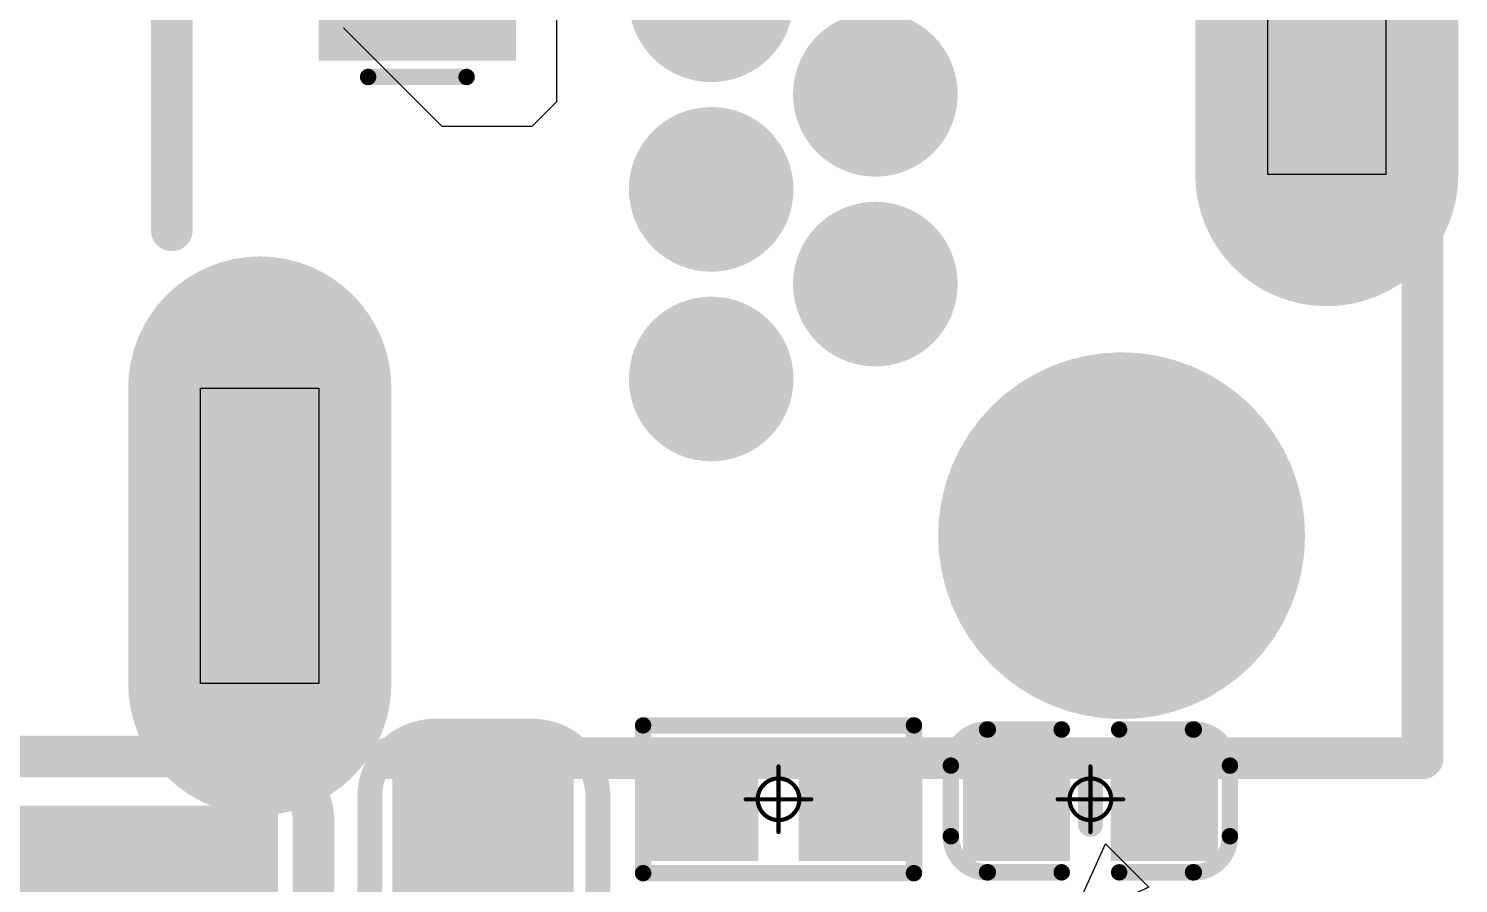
# Model space of a CAD drawing. Header units: millimetres. Extents: x 19.13 to 23.12, y 5.07 to 8.34.
# Drawn here: x 19.4945 to 19.8374, y 5.351 to 5.556 of the extents above; entities that cross this region are included whole.
import ezdxf

# ---------------------------------------------------------------- set-up
doc = ezdxf.new("R2010")
doc.units = ezdxf.units.MM
doc.header["$MEASUREMENT"] = 0
for name, color, linetype in [('BottomLayer', 5, 'Continuous'), ('BottomOverlay', 54, 'Continuous'), ('BottomPaste', 16, 'Continuous'), ('BottomSolder', 6, 'Continuous'), ('Mechanical13', 56, 'Continuous'), ('Mechanical15', 56, 'Continuous'), ('Mechanical16', 56, 'Continuous'), ('Mechanical20', 56, 'Continuous'), ('Mechanical5', 56, 'Continuous'), ('MidLayer1', 16, 'Continuous'), ('MidLayer2', 76, 'Continuous'), ('MidLayer3', 90, 'Continuous'), ('MidLayer4', 156, 'Continuous'), ('MultiLayer', 9, 'Continuous'), ('TopLayer', 1, 'Continuous'), ('TopOverlay', 2, 'Continuous'), ('TopSolder', 216, 'Continuous')]:
    doc.layers.add(name, color=color, linetype=linetype)

# ---------------------------------------------------------------- blocks, each defined once
blk = doc.blocks.new('CSP6L_1R25_0R77_0R63_B_77')
at = {"layer": 'BottomLayer', "const_width": 0.00433}
for points in [[(-0.01791, 0.00787, 1), (-0.01358, 0.00787, 1)], [(-0.00217, 0.00787, 1), (0.00217, 0.00787, 1)], [(0.01358, 0.00787, 1), (0.01791, 0.00787, 1)], [(-0.01791, -0.00787, 1), (-0.01358, -0.00787, 1)], [(-0.00217, -0.00787, 1), (0.00217, -0.00787, 1)], [(0.01358, -0.00787, 1), (0.01791, -0.00787, 1)]]:
    blk.add_lwpolyline(points, format="xyb", close=True, dxfattribs=at)
at = {"layer": 'BottomOverlay'}
for p, q in [((-0.04442, 0.02727), (-0.03403, 0.03766)), ((-0.03403, 0.03766), (-0.03403, 0.03766)), ((-0.03403, 0.03766), (-0.02537, 0.01861)), ((-0.02537, 0.01861), (-0.04442, 0.02727))]:
    blk.add_line(p, q, dxfattribs=at)
at = {"layer": 'BottomOverlay', "const_width": 0.00315}
for points in [[(-0.02362, 0.01575), (0.02362, 0.01575)], [(-0.02362, 0.01575), (-0.02362, -0.01575)], [(0.02362, 0.01575), (0.02362, -0.01575)], [(-0.02362, -0.01575), (0.02362, -0.01575)]]:
    blk.add_lwpolyline(points, dxfattribs=at)
at = {"layer": 'BottomOverlay', "const_width": 0.00158}
for points in [[(-0.02441, 0.01575, 1), (-0.02283, 0.01575, 1)], [(-0.02441, 0.01575, 1), (-0.02283, 0.01575, 1)], [(0.02283, 0.01575, 1), (0.02441, 0.01575, 1)], [(0.02283, 0.01575, 1), (0.02441, 0.01575, 1)], [(-0.02441, -0.01575, 1), (-0.02283, -0.01575, 1)], [(-0.02441, -0.01575, 1), (-0.02283, -0.01575, 1)], [(0.02283, -0.01575, 1), (0.02441, -0.01575, 1)], [(0.02283, -0.01575, 1), (0.02441, -0.01575, 1)]]:
    blk.add_lwpolyline(points, format="xyb", close=True, dxfattribs=at)
at = {"layer": 'BottomPaste', "const_width": 0.00433}
for points in [[(-0.01791, 0.00787, 1), (-0.01358, 0.00787, 1)], [(-0.00217, 0.00787, 1), (0.00217, 0.00787, 1)], [(0.01358, 0.00787, 1), (0.01791, 0.00787, 1)], [(-0.01791, -0.00787, 1), (-0.01358, -0.00787, 1)], [(-0.00217, -0.00787, 1), (0.00217, -0.00787, 1)], [(0.01358, -0.00787, 1), (0.01791, -0.00787, 1)]]:
    blk.add_lwpolyline(points, format="xyb", close=True, dxfattribs=at)
at = {"layer": 'BottomSolder', "const_width": 0.00833}
for points in [[(-0.01991, 0.00787, 1), (-0.01158, 0.00787, 1)], [(-0.00417, 0.00787, 1), (0.00417, 0.00787, 1)], [(0.01158, 0.00787, 1), (0.01991, 0.00787, 1)], [(-0.01991, -0.00787, 1), (-0.01158, -0.00787, 1)], [(-0.00417, -0.00787, 1), (0.00417, -0.00787, 1)], [(0.01158, -0.00787, 1), (0.01991, -0.00787, 1)]]:
    blk.add_lwpolyline(points, format="xyb", close=True, dxfattribs=at)
at = {"layer": 'Mechanical16'}
for points, const_width in [([(-0.02362, 0.01575), (0.02362, 0.01575)], 0.00315), ([(-0.02362, 0.01575), (-0.02362, -0.01575)], 0.00315), ([(0.02362, 0.01575), (0.02362, -0.01575)], 0.00315), ([(-0.025, 0.015), (0.025, 0.015)], 0.001), ([(-0.025, 0.015), (-0.025, -0.015)], 0.001), ([(0.025, 0.015), (0.025, -0.015)], 0.001), ([(-0.025, -0.015), (0.025, -0.015)], 0.001), ([(-0.02362, -0.01575), (0.02362, -0.01575)], 0.00315)]:
    blk.add_lwpolyline(points, dxfattribs=dict(at, const_width=const_width))
for points, const_width in [([(-0.02441, 0.01575, 1), (-0.02283, 0.01575, 1)], 0.00158), ([(-0.02441, 0.01575, 1), (-0.02283, 0.01575, 1)], 0.00158), ([(0.02283, 0.01575, 1), (0.02441, 0.01575, 1)], 0.00158), ([(0.02283, 0.01575, 1), (0.02441, 0.01575, 1)], 0.00158), ([(-0.02525, 0.015, 1), (-0.02475, 0.015, 1)], 0.0005), ([(-0.02525, 0.015, 1), (-0.02475, 0.015, 1)], 0.0005), ([(0.02475, 0.015, 1), (0.02525, 0.015, 1)], 0.0005), ([(0.02475, 0.015, 1), (0.02525, 0.015, 1)], 0.0005), ([(-0.02525, -0.015, 1), (-0.02475, -0.015, 1)], 0.0005), ([(-0.02525, -0.015, 1), (-0.02475, -0.015, 1)], 0.0005), ([(-0.02441, -0.01575, 1), (-0.02283, -0.01575, 1)], 0.00158), ([(-0.02441, -0.01575, 1), (-0.02283, -0.01575, 1)], 0.00158), ([(0.02283, -0.01575, 1), (0.02441, -0.01575, 1)], 0.00158), ([(0.02283, -0.01575, 1), (0.02441, -0.01575, 1)], 0.00158), ([(0.02475, -0.015, 1), (0.02525, -0.015, 1)], 0.0005), ([(0.02475, -0.015, 1), (0.02525, -0.015, 1)], 0.0005)]:
    blk.add_lwpolyline(points, format="xyb", close=True, dxfattribs=dict(at, const_width=const_width))
at = {"layer": 'Mechanical20', "text_generation_flag": 2}
for s, p in [('A1', (-0.01845, 0.00923)), ('B1', (-0.0027, 0.00923)), ('C1', (0.01304, 0.00923)), ('A2', (-0.01845, -0.00652)), ('B2', (-0.0027, -0.00652)), ('C2', (0.01304, -0.00652))]:
    blk.add_text(s, height=0.00315, rotation=180, dxfattribs=at).set_placement(p)
blk = doc.blocks.new('C0603_B_139')
at = {"layer": 'BottomLayer'}
for points in [[(-0.04213, -0.01772), (-0.01063, -0.01772), (-0.04213, 0.01772), (-0.01063, 0.01772)], [(0.01063, -0.01772), (0.04213, -0.01772), (0.01063, 0.01772), (0.04213, 0.01772)]]:
    blk.add_solid(points, dxfattribs=at)
at = {"layer": 'BottomOverlay', "const_width": 0.00598}
for points in [[(-0.05177, 0.01181, -0.414213), (-0.03602, 0.02756)], [(0.03602, 0.02756, -0.414213), (0.05177, 0.01181)], [(-0.03602, -0.02717, -0.414213), (-0.05177, -0.01142)], [(0.05177, -0.01142, -0.414213), (0.03602, -0.02717)]]:
    blk.add_lwpolyline(points, format="xyb", dxfattribs=at)
at = {"layer": 'BottomOverlay'}
for points, const_width in [([(-0.03602, 0.02756), (-0.0126, 0.02756)], 0.00598), ([(0.0126, 0.02756), (0.03602, 0.02756)], 0.00598), ([(-0.05177, 0.01181), (-0.05177, -0.01142)], 0.00598), ([(0.05177, 0.01181), (0.05177, -0.01142)], 0.00598), ([(0, 0.009), (0, -0.009)], 0.006), ([(-0.003, 0), (0, 0)], 0.006), ([(0, 0), (0.003, 0)], 0.006), ([(-0.03602, -0.02717), (-0.0126, -0.02717)], 0.00598), ([(0.0126, -0.02717), (0.03602, -0.02717)], 0.00598)]:
    blk.add_lwpolyline(points, dxfattribs=dict(at, const_width=const_width))
for points, const_width in [([(-0.03752, 0.02756, 1), (-0.03453, 0.02756, 1)], 0.00299), ([(-0.03752, 0.02756, 1), (-0.03453, 0.02756, 1)], 0.00299), ([(-0.01409, 0.02756, 1), (-0.0111, 0.02756, 1)], 0.00299), ([(0.0111, 0.02756, 1), (0.01409, 0.02756, 1)], 0.00299), ([(0.03453, 0.02756, 1), (0.03752, 0.02756, 1)], 0.00299), ([(0.03453, 0.02756, 1), (0.03752, 0.02756, 1)], 0.00299), ([(-0.05327, 0.01181, 1), (-0.05028, 0.01181, 1)], 0.00299), ([(-0.05327, 0.01181, 1), (-0.05028, 0.01181, 1)], 0.00299), ([(0.05028, 0.01181, 1), (0.05327, 0.01181, 1)], 0.00299), ([(0.05028, 0.01181, 1), (0.05327, 0.01181, 1)], 0.00299), ([(-0.0015, 0.009, 1), (0.0015, 0.009, 1)], 0.003), ([(-0.0045, 0, 1), (-0.0015, 0, 1)], 0.003), ([(-0.0015, 0, 1), (0.0015, 0, 1)], 0.003), ([(-0.0015, 0, 1), (0.0015, 0, 1)], 0.003), ([(0.0015, 0, 1), (0.0045, 0, 1)], 0.003), ([(-0.0015, -0.009, 1), (0.0015, -0.009, 1)], 0.003), ([(-0.05327, -0.01142, 1), (-0.05028, -0.01142, 1)], 0.00299), ([(-0.05327, -0.01142, 1), (-0.05028, -0.01142, 1)], 0.00299), ([(0.05028, -0.01142, 1), (0.05327, -0.01142, 1)], 0.00299), ([(0.05028, -0.01142, 1), (0.05327, -0.01142, 1)], 0.00299), ([(-0.03752, -0.02717, 1), (-0.03453, -0.02717, 1)], 0.00299), ([(-0.03752, -0.02717, 1), (-0.03453, -0.02717, 1)], 0.00299), ([(-0.01409, -0.02717, 1), (-0.0111, -0.02717, 1)], 0.00299), ([(0.0111, -0.02717, 1), (0.01409, -0.02717, 1)], 0.00299), ([(0.03453, -0.02717, 1), (0.03752, -0.02717, 1)], 0.00299), ([(0.03453, -0.02717, 1), (0.03752, -0.02717, 1)], 0.00299)]:
    blk.add_lwpolyline(points, format="xyb", close=True, dxfattribs=dict(at, const_width=const_width))
at = {"layer": 'BottomPaste'}
for points in [[(-0.04213, -0.01772), (-0.01063, -0.01772), (-0.04213, 0.01772), (-0.01063, 0.01772)], [(0.01063, -0.01772), (0.04213, -0.01772), (0.01063, 0.01772), (0.04213, 0.01772)]]:
    blk.add_solid(points, dxfattribs=at)
at = {"layer": 'BottomSolder'}
for points in [[(-0.04613, -0.02172), (-0.00663, -0.02172), (-0.04613, 0.02172), (-0.00663, 0.02172)], [(0.00663, -0.02172), (0.04613, -0.02172), (0.00663, 0.02172), (0.04613, 0.02172)]]:
    blk.add_solid(points, dxfattribs=at)
at = {"layer": 'Mechanical15', "const_width": 0.001}
for points in [[(0, 0.00787), (0, -0.00788)], [(-0.00787, 0), (0.00788, 0)]]:
    blk.add_lwpolyline(points, dxfattribs=at)
at = {"layer": 'Mechanical15'}
for points, const_width in [([(-0.00025, 0.00787, 1), (0.00025, 0.00787, 1)], 0.0005), ([(0.005, 0, 1), (-0.005, 0, 1)], 0.001), ([(-0.00812, 0, 1), (-0.00762, 0, 1)], 0.0005), ([(-0.00525, 0, 1), (-0.00475, 0, 1)], 0.0005), ([(0.00475, 0, 1), (0.00525, 0, 1)], 0.0005), ([(0.00763, 0, 1), (0.00813, 0, 1)], 0.0005), ([(-0.00025, -0.00788, 1), (0.00025, -0.00788, 1)], 0.0005)]:
    blk.add_lwpolyline(points, format="xyb", close=True, dxfattribs=dict(at, const_width=const_width))
blk = doc.blocks.new('C1206_B_140')
at = {"layer": 'BottomLayer'}
for points in [[(-0.08301, -0.0315), (-0.02801, -0.0315), (-0.08301, 0.0315), (-0.02801, 0.0315)], [(0.02998, -0.0315), (0.08498, -0.0315), (0.02998, 0.0315), (0.08498, 0.0315)]]:
    blk.add_solid(points, dxfattribs=at)
at = {"layer": 'BottomOverlay', "const_width": 0.01}
for points in [[(-0.09882, 0.02825, -0.414214), (-0.08307, 0.044)], [(0.08504, 0.044, -0.414214), (0.10079, 0.02825)], [(-0.08307, -0.044, -0.414214), (-0.09882, -0.02825)], [(0.10079, -0.02825, -0.414214), (0.08504, -0.044)]]:
    blk.add_lwpolyline(points, format="xyb", dxfattribs=at)
at = {"layer": 'BottomOverlay'}
for points, const_width in [([(-0.08346, 0.044), (-0.02815, 0.044)], 0.01), ([(0.03012, 0.044), (0.08543, 0.044)], 0.01), ([(-0.09882, 0.02717), (-0.09882, -0.02825)], 0.01), ([(0.10079, 0.02717), (0.10079, -0.02825)], 0.01), ([(-0.005, 0.025), (-0.005, -0.025)], 0.006), ([(0.005, 0.025), (0.005, -0.025)], 0.006), ([(-0.02, 0), (-0.005, 0)], 0.006), ([(0.005, 0), (0.02, 0)], 0.006), ([(-0.08346, -0.044), (-0.02815, -0.044)], 0.01), ([(0.03012, -0.044), (0.08543, -0.044)], 0.01)]:
    blk.add_lwpolyline(points, dxfattribs=dict(at, const_width=const_width))
for points, const_width in [([(-0.08596, 0.044, 1), (-0.08096, 0.044, 1)], 0.005), ([(-0.08557, 0.044, 1), (-0.08057, 0.044, 1)], 0.005), ([(-0.03065, 0.044, 1), (-0.02565, 0.044, 1)], 0.005), ([(0.02762, 0.044, 1), (0.03262, 0.044, 1)], 0.005), ([(0.08254, 0.044, 1), (0.08754, 0.044, 1)], 0.005), ([(0.08293, 0.044, 1), (0.08793, 0.044, 1)], 0.005), ([(-0.10132, 0.02825, 1), (-0.09632, 0.02825, 1)], 0.005), ([(-0.10132, 0.02717, 1), (-0.09632, 0.02717, 1)], 0.005), ([(0.09829, 0.02825, 1), (0.10329, 0.02825, 1)], 0.005), ([(0.09829, 0.02717, 1), (0.10329, 0.02717, 1)], 0.005), ([(-0.0065, 0.025, 1), (-0.0035, 0.025, 1)], 0.003), ([(0.0035, 0.025, 1), (0.0065, 0.025, 1)], 0.003), ([(-0.0215, 0, 1), (-0.0185, 0, 1)], 0.003), ([(-0.0065, 0, 1), (-0.0035, 0, 1)], 0.003), ([(0.0035, 0, 1), (0.0065, 0, 1)], 0.003), ([(0.0185, 0, 1), (0.0215, 0, 1)], 0.003), ([(-0.10132, -0.02825, 1), (-0.09632, -0.02825, 1)], 0.005), ([(-0.10132, -0.02825, 1), (-0.09632, -0.02825, 1)], 0.005), ([(-0.0065, -0.025, 1), (-0.0035, -0.025, 1)], 0.003), ([(0.0035, -0.025, 1), (0.0065, -0.025, 1)], 0.003), ([(0.09829, -0.02825, 1), (0.10329, -0.02825, 1)], 0.005), ([(0.09829, -0.02825, 1), (0.10329, -0.02825, 1)], 0.005), ([(-0.08596, -0.044, 1), (-0.08096, -0.044, 1)], 0.005), ([(-0.08557, -0.044, 1), (-0.08057, -0.044, 1)], 0.005), ([(-0.03065, -0.044, 1), (-0.02565, -0.044, 1)], 0.005), ([(0.02762, -0.044, 1), (0.03262, -0.044, 1)], 0.005), ([(0.08254, -0.044, 1), (0.08754, -0.044, 1)], 0.005), ([(0.08293, -0.044, 1), (0.08793, -0.044, 1)], 0.005)]:
    blk.add_lwpolyline(points, format="xyb", close=True, dxfattribs=dict(at, const_width=const_width))
at = {"layer": 'BottomPaste'}
for points in [[(-0.08301, -0.0315), (-0.02801, -0.0315), (-0.08301, 0.0315), (-0.02801, 0.0315)], [(0.02998, -0.0315), (0.08498, -0.0315), (0.02998, 0.0315), (0.08498, 0.0315)]]:
    blk.add_solid(points, dxfattribs=at)
at = {"layer": 'BottomSolder'}
for points in [[(-0.08701, -0.0355), (-0.02401, -0.0355), (-0.08701, 0.0355), (-0.02401, 0.0355)], [(0.02598, -0.0355), (0.08898, -0.0355), (0.02598, 0.0355), (0.08898, 0.0355)]]:
    blk.add_solid(points, dxfattribs=at)
at = {"layer": 'Mechanical15', "const_width": 0.00197}
for points in [[(0, 0.01969), (0, -0.01969)], [(-0.01969, 0), (0.01969, 0)]]:
    blk.add_lwpolyline(points, dxfattribs=at)
at = {"layer": 'Mechanical15'}
for points, const_width in [([(-0.00049, 0.01969, 1), (0.00049, 0.01969, 1)], 0.000984), ([(0.01378, 0, 1), (-0.01378, 0, 1)], 0.00197), ([(-0.02018, 0, 1), (-0.01919, 0, 1)], 0.000984), ([(-0.01427, 0, 1), (-0.01329, 0, 1)], 0.000984), ([(0.01329, 0, 1), (0.01427, 0, 1)], 0.000984), ([(0.01919, 0, 1), (0.02018, 0, 1)], 0.000984), ([(-0.00049, -0.01969, 1), (0.00049, -0.01969, 1)], 0.000984)]:
    blk.add_lwpolyline(points, format="xyb", close=True, dxfattribs=dict(at, const_width=const_width))
blk = doc.blocks.new('C0402_B_144')
at = {"layer": 'BottomLayer'}
for points in [[(-0.02657, -0.01083), (-0.00886, -0.01083), (-0.02657, 0.01082), (-0.00886, 0.01082)], [(0.00886, -0.01083), (0.02657, -0.01083), (0.00886, 0.01083), (0.02657, 0.01083)]]:
    blk.add_solid(points, dxfattribs=at)
at = {"layer": 'BottomOverlay', "const_width": 0.00394}
for points in [[(-0.03346, 0.00807, -0.414214), (-0.0248, 0.01673)], [(0.0248, 0.01673, -0.414214), (0.03346, 0.00807)], [(-0.0248, -0.01752, -0.414214), (-0.03346, -0.00886)], [(0.03346, -0.00886, -0.414214), (0.0248, -0.01752)]]:
    blk.add_lwpolyline(points, format="xyb", dxfattribs=at)
at = {"layer": 'BottomOverlay'}
for points, const_width in [([(-0.02578, 0.01673, 1), (-0.02382, 0.01673, 1)], 0.00197), ([(-0.02559, 0.01673, 1), (-0.02362, 0.01673, 1)], 0.00197), ([(-0.00787, 0.01673, 1), (-0.0059, 0.01673, 1)], 0.00197), ([(0.00591, 0.01673, 1), (0.00787, 0.01673, 1)], 0.00197), ([(0.02362, 0.01673, 1), (0.02559, 0.01673, 1)], 0.00197), ([(0.02382, 0.01673, 1), (0.02579, 0.01673, 1)], 0.00197), ([(-0.03445, 0.00807, 1), (-0.03248, 0.00807, 1)], 0.00197), ([(-0.03445, 0.00807, 1), (-0.03248, 0.00807, 1)], 0.00197), ([(-0.0015, 0.006, 1), (0.0015, 0.006, 1)], 0.003), ([(0.03248, 0.00807, 1), (0.03445, 0.00807, 1)], 0.00197), ([(0.03248, 0.00807, 1), (0.03445, 0.00807, 1)], 0.00197), ([(-0.0015, -0.006, 1), (0.0015, -0.006, 1)], 0.003), ([(-0.03445, -0.00886, 1), (-0.03248, -0.00886, 1)], 0.00197), ([(-0.03445, -0.00886, 1), (-0.03248, -0.00886, 1)], 0.00197), ([(0.03248, -0.00886, 1), (0.03445, -0.00886, 1)], 0.00197), ([(0.03248, -0.00886, 1), (0.03445, -0.00886, 1)], 0.00197), ([(-0.02578, -0.01752, 1), (-0.02382, -0.01752, 1)], 0.00197), ([(-0.02559, -0.01752, 1), (-0.02362, -0.01752, 1)], 0.00197), ([(-0.00787, -0.01752, 1), (-0.0059, -0.01752, 1)], 0.00197), ([(0.00591, -0.01752, 1), (0.00787, -0.01752, 1)], 0.00197), ([(0.02362, -0.01752, 1), (0.02559, -0.01752, 1)], 0.00197), ([(0.02382, -0.01752, 1), (0.02579, -0.01752, 1)], 0.00197)]:
    blk.add_lwpolyline(points, format="xyb", close=True, dxfattribs=dict(at, const_width=const_width))
for points, const_width in [([(-0.0246, 0.01673), (-0.00689, 0.01673)], 0.00394), ([(0.00689, 0.01673), (0.02461, 0.01673)], 0.00394), ([(-0.03346, -0.00886), (-0.03346, 0.00807)], 0.00394), ([(0, -0.006), (0, 0.006)], 0.006), ([(0.03346, -0.00886), (0.03346, 0.00807)], 0.00394), ([(-0.0246, -0.01752), (-0.00689, -0.01752)], 0.00394), ([(0.00689, -0.01752), (0.02461, -0.01752)], 0.00394)]:
    blk.add_lwpolyline(points, dxfattribs=dict(at, const_width=const_width))
at = {"layer": 'BottomPaste'}
for points in [[(-0.02657, -0.01083), (-0.00886, -0.01083), (-0.02657, 0.01082), (-0.00886, 0.01082)], [(0.00886, -0.01083), (0.02657, -0.01083), (0.00886, 0.01083), (0.02657, 0.01083)]]:
    blk.add_solid(points, dxfattribs=at)
at = {"layer": 'BottomSolder'}
for points in [[(-0.03057, -0.01483), (-0.00486, -0.01483), (-0.03057, 0.01482), (-0.00486, 0.01482)], [(0.00486, -0.01483), (0.03057, -0.01483), (0.00486, 0.01483), (0.03057, 0.01483)]]:
    blk.add_solid(points, dxfattribs=at)
at = {"layer": 'Mechanical15', "const_width": 0.001}
for points in [[(0, -0.00788), (0, 0.00787)], [(-0.00787, 0), (0.00788, 0)]]:
    blk.add_lwpolyline(points, dxfattribs=at)
at = {"layer": 'Mechanical15'}
for points, const_width in [([(-0.00025, 0.00787, 1), (0.00025, 0.00787, 1)], 0.0005), ([(0.005, 0, 1), (-0.005, 0, 1)], 0.001), ([(-0.00812, 0, 1), (-0.00762, 0, 1)], 0.0005), ([(-0.00525, 0, 1), (-0.00475, 0, 1)], 0.0005), ([(0.00475, 0, 1), (0.00525, 0, 1)], 0.0005), ([(0.00763, 0, 1), (0.00813, 0, 1)], 0.0005), ([(-0.00025, -0.00788, 1), (0.00025, -0.00788, 1)], 0.0005)]:
    blk.add_lwpolyline(points, format="xyb", close=True, dxfattribs=dict(at, const_width=const_width))
blk = doc.blocks.new('R0402_B_334')
at = {"layer": 'BottomLayer'}
for points in [[(-0.02657, -0.01083), (-0.00886, -0.01083), (-0.02657, 0.01082), (-0.00886, 0.01082)], [(0.00886, -0.01083), (0.02657, -0.01083), (0.00886, 0.01083), (0.02657, 0.01083)]]:
    blk.add_solid(points, dxfattribs=at)
at = {"layer": 'BottomOverlay', "const_width": 0.00394}
for points in [[(0.03248, 0.01772), (-0.03248, 0.01772)], [(-0.03248, 0.01772), (-0.03248, -0.01772)], [(0.03248, 0.01772), (0.03248, -0.01772)], [(0.03248, -0.01772), (-0.03248, -0.01772)]]:
    blk.add_lwpolyline(points, dxfattribs=at)
at = {"layer": 'BottomOverlay', "const_width": 0.00197}
for points in [[(-0.03346, 0.01772, 1), (-0.0315, 0.01772, 1)], [(-0.03346, 0.01772, 1), (-0.0315, 0.01772, 1)], [(0.0315, 0.01772, 1), (0.03346, 0.01772, 1)], [(0.0315, 0.01772, 1), (0.03346, 0.01772, 1)], [(-0.03346, -0.01772, 1), (-0.0315, -0.01772, 1)], [(-0.03346, -0.01772, 1), (-0.0315, -0.01772, 1)], [(0.0315, -0.01772, 1), (0.03346, -0.01772, 1)], [(0.0315, -0.01772, 1), (0.03346, -0.01772, 1)]]:
    blk.add_lwpolyline(points, format="xyb", close=True, dxfattribs=at)
at = {"layer": 'BottomPaste'}
for points in [[(-0.02657, -0.01083), (-0.00886, -0.01083), (-0.02657, 0.01082), (-0.00886, 0.01082)], [(0.00886, -0.01083), (0.02657, -0.01083), (0.00886, 0.01083), (0.02657, 0.01083)]]:
    blk.add_solid(points, dxfattribs=at)
at = {"layer": 'BottomSolder'}
for points in [[(-0.03057, -0.01483), (-0.00486, -0.01483), (-0.03057, 0.01482), (-0.00486, 0.01482)], [(0.00486, -0.01483), (0.03057, -0.01483), (0.00486, 0.01483), (0.03057, 0.01483)]]:
    blk.add_solid(points, dxfattribs=at)
at = {"layer": 'Mechanical15', "const_width": 0.001}
for points in [[(0, 0.00787), (0, -0.00787)], [(0.00787, 0), (-0.00787, 0)]]:
    blk.add_lwpolyline(points, dxfattribs=at)
at = {"layer": 'Mechanical15'}
for points, const_width in [([(-0.00025, 0.00787, 1), (0.00025, 0.00787, 1)], 0.0005), ([(0.005, 0, 1), (-0.005, 0, 1)], 0.001), ([(-0.00812, 0, 1), (-0.00762, 0, 1)], 0.0005), ([(-0.00525, 0, 1), (-0.00475, 0, 1)], 0.0005), ([(0.00475, 0, 1), (0.00525, 0, 1)], 0.0005), ([(0.00762, 0, 1), (0.00812, 0, 1)], 0.0005), ([(-0.00025, -0.00787, 1), (0.00025, -0.00787, 1)], 0.0005)]:
    blk.add_lwpolyline(points, format="xyb", close=True, dxfattribs=dict(at, const_width=const_width))
blk = doc.blocks.new('SOD_123_B_438')
at = {"layer": 'BottomLayer'}
for points in [[(-0.03346, 0.01968), (-0.08268, 0.01968), (-0.03346, -0.01969), (-0.08268, -0.01969)], [(0.08268, 0.01968), (0.03346, 0.01968), (0.08268, -0.01969), (0.03346, -0.01969)]]:
    blk.add_solid(points, dxfattribs=at)
at = {"layer": 'BottomOverlay'}
for points, const_width in [([(0.01969, 0.02756), (-0.01968, 0.02756)], 0.00787), ([(-0.01968, -0.02756), (-0.01968, 0.02756)], 0.00787), ([(-0.00787, -0.02756), (-0.00787, 0.02756)], 0.00787), ([(0.01969, -0.02756), (0.01969, 0.02756)], 0.00787), ([(-0.09055, -0.01181), (-0.09055, 0.01181)], 0.00394), ([(0.01969, -0.02756), (-0.01968, -0.02756)], 0.00787)]:
    blk.add_lwpolyline(points, dxfattribs=dict(at, const_width=const_width))
for points, const_width in [([(-0.02165, 0.02756, 1), (-0.01772, 0.02756, 1)], 0.00394), ([(-0.02165, 0.02756, 1), (-0.01772, 0.02756, 1)], 0.00394), ([(-0.00984, 0.02756, 1), (-0.00591, 0.02756, 1)], 0.00394), ([(0.01772, 0.02756, 1), (0.02165, 0.02756, 1)], 0.00394), ([(0.01772, 0.02756, 1), (0.02165, 0.02756, 1)], 0.00394), ([(-0.09154, 0.01181, 1), (-0.08957, 0.01181, 1)], 0.00197), ([(-0.09154, -0.01181, 1), (-0.08957, -0.01181, 1)], 0.00197), ([(-0.02165, -0.02756, 1), (-0.01772, -0.02756, 1)], 0.00394), ([(-0.02165, -0.02756, 1), (-0.01772, -0.02756, 1)], 0.00394), ([(-0.00984, -0.02756, 1), (-0.00591, -0.02756, 1)], 0.00394), ([(0.01772, -0.02756, 1), (0.02165, -0.02756, 1)], 0.00394), ([(0.01772, -0.02756, 1), (0.02165, -0.02756, 1)], 0.00394)]:
    blk.add_lwpolyline(points, format="xyb", close=True, dxfattribs=dict(at, const_width=const_width))
at = {"layer": 'BottomPaste'}
for points in [[(-0.03346, 0.01968), (-0.08268, 0.01968), (-0.03346, -0.01969), (-0.08268, -0.01969)], [(0.08268, 0.01968), (0.03346, 0.01968), (0.08268, -0.01969), (0.03346, -0.01969)]]:
    blk.add_solid(points, dxfattribs=at)
at = {"layer": 'BottomSolder'}
for points in [[(-0.02946, 0.02368), (-0.08668, 0.02368), (-0.02946, -0.02369), (-0.08668, -0.02369)], [(0.08668, 0.02368), (0.02946, 0.02368), (0.08668, -0.02369), (0.02946, -0.02369)]]:
    blk.add_solid(points, dxfattribs=at)
at = {"layer": 'Mechanical13', "const_width": 0.00394}
for points in [[(-0.05315, -0.03248), (-0.05315, 0.03248)], [(0.05315, 0.03248), (-0.05315, 0.03248)], [(0.05315, -0.03248), (0.05315, 0.03248)], [(0.05315, -0.03248), (-0.05315, -0.03248)]]:
    blk.add_lwpolyline(points, dxfattribs=at)
at = {"layer": 'Mechanical13', "const_width": 0.00197}
for points in [[(-0.05413, 0.03248, 1), (-0.05217, 0.03248, 1)], [(-0.05413, 0.03248, 1), (-0.05217, 0.03248, 1)], [(0.05217, 0.03248, 1), (0.05413, 0.03248, 1)], [(0.05217, 0.03248, 1), (0.05413, 0.03248, 1)], [(-0.05413, -0.03248, 1), (-0.05217, -0.03248, 1)], [(-0.05413, -0.03248, 1), (-0.05217, -0.03248, 1)], [(0.05217, -0.03248, 1), (0.05413, -0.03248, 1)], [(0.05217, -0.03248, 1), (0.05413, -0.03248, 1)]]:
    blk.add_lwpolyline(points, format="xyb", close=True, dxfattribs=at)
blk = doc.blocks.new('HDMI_001C_90__503')
at = {"layer": 'BottomLayer', "const_width": 0.05512}
for points in [[(-0.22539, 0.12795), (-0.29626, 0.12795)], [(-0.10334, -0.12795), (-0.17421, -0.12795)]]:
    blk.add_lwpolyline(points, dxfattribs=at)
at = {"layer": 'BottomLayer'}
for points, const_width in [([(-0.31004, 0.12795, 1), (-0.28248, 0.12795, 1)], 0.02756), ([(-0.23917, 0.12795, 1), (-0.21161, 0.12795, 1)], 0.02756), ([(-0.2311, 0.01969, 1), (-0.21535, 0.01969, 1)], 0.01575), ([(-0.18562, 0.01969, 1), (-0.16987, 0.01969, 1)], 0.01575), ([(-0.14016, 0.01969, 1), (-0.12441, 0.01969, 1)], 0.01575), ([(-0.20834, -0.01968, 1), (-0.19259, -0.01968, 1)], 0.01575), ([(-0.16283, -0.01968, 1), (-0.14708, -0.01968, 1)], 0.01575), ([(-0.28082, -0.07874, 1), (-0.24082, -0.07874, 1)], 0.04), ([(-0.18799, -0.12795, 1), (-0.16043, -0.12795, 1)], 0.02756)]:
    blk.add_lwpolyline(points, format="xyb", close=True, dxfattribs=dict(at, const_width=const_width))
at = {"layer": 'BottomSolder', "const_width": 0.06312}
for points in [[(-0.22539, 0.12795), (-0.29626, 0.12795)], [(-0.10334, -0.12795), (-0.17421, -0.12795)]]:
    blk.add_lwpolyline(points, dxfattribs=at)
at = {"layer": 'BottomSolder'}
for points, const_width in [([(-0.31204, 0.12795, 1), (-0.28048, 0.12795, 1)], 0.03156), ([(-0.24117, 0.12795, 1), (-0.20961, 0.12795, 1)], 0.03156), ([(-0.2331, 0.01969, 1), (-0.21335, 0.01969, 1)], 0.01975), ([(-0.18762, 0.01969, 1), (-0.16787, 0.01969, 1)], 0.01975), ([(-0.14216, 0.01969, 1), (-0.12241, 0.01969, 1)], 0.01975), ([(-0.21034, -0.01968, 1), (-0.19059, -0.01968, 1)], 0.01975), ([(-0.16483, -0.01968, 1), (-0.14508, -0.01968, 1)], 0.01975), ([(-0.28282, -0.07874, 1), (-0.23882, -0.07874, 1)], 0.044), ([(-0.18999, -0.12795, 1), (-0.15843, -0.12795, 1)], 0.03156)]:
    blk.add_lwpolyline(points, format="xyb", close=True, dxfattribs=dict(at, const_width=const_width))
at = {"layer": 'Mechanical5'}
for p, q in [((-0.29626, 0.11378), (-0.29626, 0.14213)), ((-0.29626, 0.14213), (-0.22539, 0.14213)), ((-0.22539, 0.14213), (-0.22539, 0.11378)), ((-0.22539, 0.11378), (-0.29626, 0.11378)), ((-0.17421, -0.14213), (-0.17421, -0.11378)), ((-0.17421, -0.11378), (-0.10334, -0.11378)), ((-0.10334, -0.14213), (-0.17421, -0.14213))]:
    blk.add_line(p, q, dxfattribs=at)
for points, const_width in [([(-0.21977, 0.01969, 1), (-0.22667, 0.01969, 1)], 0.00689), ([(-0.1743, 0.01969, 1), (-0.1812, 0.01969, 1)], 0.00689), ([(-0.2284, 0.01969, 1), (-0.22495, 0.01969, 1)], 0.00345), ([(-0.2215, 0.01969, 1), (-0.21805, 0.01969, 1)], 0.00345), ([(-0.18293, 0.01969, 1), (-0.17948, 0.01969, 1)], 0.00345), ([(-0.17603, 0.01969, 1), (-0.17258, 0.01969, 1)], 0.00345), ([(-0.19701, -0.01968, 1), (-0.20391, -0.01968, 1)], 0.00689), ([(-0.1515, -0.01968, 1), (-0.1584, -0.01968, 1)], 0.00689), ([(-0.20564, -0.01968, 1), (-0.20219, -0.01968, 1)], 0.00345), ([(-0.19874, -0.01968, 1), (-0.19529, -0.01968, 1)], 0.00345), ([(-0.16013, -0.01968, 1), (-0.15668, -0.01968, 1)], 0.00345), ([(-0.15323, -0.01968, 1), (-0.14978, -0.01968, 1)], 0.00345), ([(-0.24279, -0.07874, 1), (-0.27885, -0.07874, 1)], 0.03606), ([(-0.28787, -0.07874, 1), (-0.26984, -0.07874, 1)], 0.01803), ([(-0.25181, -0.07874, 1), (-0.23378, -0.07874, 1)], 0.01803)]:
    blk.add_lwpolyline(points, format="xyb", close=True, dxfattribs=dict(at, const_width=const_width))
at = {"layer": 'MidLayer1', "const_width": 0.05512}
for points in [[(-0.22539, 0.12795), (-0.29626, 0.12795)], [(-0.10334, -0.12795), (-0.17421, -0.12795)]]:
    blk.add_lwpolyline(points, dxfattribs=at)
at = {"layer": 'MidLayer1'}
for points, const_width in [([(-0.31004, 0.12795, 1), (-0.28248, 0.12795, 1)], 0.02756), ([(-0.23917, 0.12795, 1), (-0.21161, 0.12795, 1)], 0.02756), ([(-0.2311, 0.01969, 1), (-0.21535, 0.01969, 1)], 0.01575), ([(-0.18562, 0.01969, 1), (-0.16987, 0.01969, 1)], 0.01575), ([(-0.14016, 0.01969, 1), (-0.12441, 0.01969, 1)], 0.01575), ([(-0.20834, -0.01968, 1), (-0.19259, -0.01968, 1)], 0.01575), ([(-0.16283, -0.01968, 1), (-0.14708, -0.01968, 1)], 0.01575), ([(-0.28082, -0.07874, 1), (-0.24082, -0.07874, 1)], 0.04), ([(-0.18799, -0.12795, 1), (-0.16043, -0.12795, 1)], 0.02756)]:
    blk.add_lwpolyline(points, format="xyb", close=True, dxfattribs=dict(at, const_width=const_width))
at = {"layer": 'MidLayer2', "const_width": 0.05512}
for points in [[(-0.22539, 0.12795), (-0.29626, 0.12795)], [(-0.10334, -0.12795), (-0.17421, -0.12795)]]:
    blk.add_lwpolyline(points, dxfattribs=at)
at = {"layer": 'MidLayer2'}
for points, const_width in [([(-0.31004, 0.12795, 1), (-0.28248, 0.12795, 1)], 0.02756), ([(-0.23917, 0.12795, 1), (-0.21161, 0.12795, 1)], 0.02756), ([(-0.2311, 0.01969, 1), (-0.21535, 0.01969, 1)], 0.01575), ([(-0.18562, 0.01969, 1), (-0.16987, 0.01969, 1)], 0.01575), ([(-0.14016, 0.01969, 1), (-0.12441, 0.01969, 1)], 0.01575), ([(-0.20834, -0.01968, 1), (-0.19259, -0.01968, 1)], 0.01575), ([(-0.16283, -0.01968, 1), (-0.14708, -0.01968, 1)], 0.01575), ([(-0.28082, -0.07874, 1), (-0.24082, -0.07874, 1)], 0.04), ([(-0.18799, -0.12795, 1), (-0.16043, -0.12795, 1)], 0.02756)]:
    blk.add_lwpolyline(points, format="xyb", close=True, dxfattribs=dict(at, const_width=const_width))
at = {"layer": 'MidLayer3', "const_width": 0.05512}
for points in [[(-0.22539, 0.12795), (-0.29626, 0.12795)], [(-0.10334, -0.12795), (-0.17421, -0.12795)]]:
    blk.add_lwpolyline(points, dxfattribs=at)
at = {"layer": 'MidLayer3'}
for points, const_width in [([(-0.31004, 0.12795, 1), (-0.28248, 0.12795, 1)], 0.02756), ([(-0.23917, 0.12795, 1), (-0.21161, 0.12795, 1)], 0.02756), ([(-0.2311, 0.01969, 1), (-0.21535, 0.01969, 1)], 0.01575), ([(-0.18562, 0.01969, 1), (-0.16987, 0.01969, 1)], 0.01575), ([(-0.14016, 0.01969, 1), (-0.12441, 0.01969, 1)], 0.01575), ([(-0.20834, -0.01968, 1), (-0.19259, -0.01968, 1)], 0.01575), ([(-0.16283, -0.01968, 1), (-0.14708, -0.01968, 1)], 0.01575), ([(-0.28082, -0.07874, 1), (-0.24082, -0.07874, 1)], 0.04), ([(-0.18799, -0.12795, 1), (-0.16043, -0.12795, 1)], 0.02756)]:
    blk.add_lwpolyline(points, format="xyb", close=True, dxfattribs=dict(at, const_width=const_width))
at = {"layer": 'MidLayer4', "const_width": 0.05512}
for points in [[(-0.22539, 0.12795), (-0.29626, 0.12795)], [(-0.10334, -0.12795), (-0.17421, -0.12795)]]:
    blk.add_lwpolyline(points, dxfattribs=at)
at = {"layer": 'MidLayer4'}
for points, const_width in [([(-0.31004, 0.12795, 1), (-0.28248, 0.12795, 1)], 0.02756), ([(-0.23917, 0.12795, 1), (-0.21161, 0.12795, 1)], 0.02756), ([(-0.2311, 0.01969, 1), (-0.21535, 0.01969, 1)], 0.01575), ([(-0.18562, 0.01969, 1), (-0.16987, 0.01969, 1)], 0.01575), ([(-0.14016, 0.01969, 1), (-0.12441, 0.01969, 1)], 0.01575), ([(-0.20834, -0.01968, 1), (-0.19259, -0.01968, 1)], 0.01575), ([(-0.16283, -0.01968, 1), (-0.14708, -0.01968, 1)], 0.01575), ([(-0.28082, -0.07874, 1), (-0.24082, -0.07874, 1)], 0.04), ([(-0.18799, -0.12795, 1), (-0.16043, -0.12795, 1)], 0.02756)]:
    blk.add_lwpolyline(points, format="xyb", close=True, dxfattribs=dict(at, const_width=const_width))
at = {"layer": 'MultiLayer', "const_width": 0.05512}
for points in [[(-0.22539, 0.12795), (-0.29626, 0.12795)], [(-0.10334, -0.12795), (-0.17421, -0.12795)]]:
    blk.add_lwpolyline(points, dxfattribs=at)
at = {"layer": 'MultiLayer'}
for points, const_width in [([(-0.31004, 0.12795, 1), (-0.28248, 0.12795, 1)], 0.02756), ([(-0.23917, 0.12795, 1), (-0.21161, 0.12795, 1)], 0.02756), ([(-0.2311, 0.01969, 1), (-0.21535, 0.01969, 1)], 0.01575), ([(-0.18562, 0.01969, 1), (-0.16987, 0.01969, 1)], 0.01575), ([(-0.14016, 0.01969, 1), (-0.12441, 0.01969, 1)], 0.01575), ([(-0.20834, -0.01968, 1), (-0.19259, -0.01968, 1)], 0.01575), ([(-0.16283, -0.01968, 1), (-0.14708, -0.01968, 1)], 0.01575), ([(-0.28082, -0.07874, 1), (-0.24082, -0.07874, 1)], 0.04), ([(-0.18799, -0.12795, 1), (-0.16043, -0.12795, 1)], 0.02756)]:
    blk.add_lwpolyline(points, format="xyb", close=True, dxfattribs=dict(at, const_width=const_width))
at = {"layer": 'TopLayer', "const_width": 0.05512}
for points in [[(-0.22539, 0.12795), (-0.29626, 0.12795)], [(-0.10334, -0.12795), (-0.17421, -0.12795)]]:
    blk.add_lwpolyline(points, dxfattribs=at)
at = {"layer": 'TopLayer'}
for points, const_width in [([(-0.31004, 0.12795, 1), (-0.28248, 0.12795, 1)], 0.02756), ([(-0.23917, 0.12795, 1), (-0.21161, 0.12795, 1)], 0.02756), ([(-0.2311, 0.01969, 1), (-0.21535, 0.01969, 1)], 0.01575), ([(-0.18562, 0.01969, 1), (-0.16987, 0.01969, 1)], 0.01575), ([(-0.14016, 0.01969, 1), (-0.12441, 0.01969, 1)], 0.01575), ([(-0.20834, -0.01968, 1), (-0.19259, -0.01968, 1)], 0.01575), ([(-0.16283, -0.01968, 1), (-0.14708, -0.01968, 1)], 0.01575), ([(-0.28082, -0.07874, 1), (-0.24082, -0.07874, 1)], 0.04), ([(-0.18799, -0.12795, 1), (-0.16043, -0.12795, 1)], 0.02756)]:
    blk.add_lwpolyline(points, format="xyb", close=True, dxfattribs=dict(at, const_width=const_width))
at = {"layer": 'TopOverlay', "const_width": 0.01}
for points in [[(0.03598, 0.14905), (-0.18757, 0.14905)], [(-0.31418, -0.15091), (-0.31418, 0.09709)], [(-0.17718, -0.15091), (-0.31418, -0.15091)]]:
    blk.add_lwpolyline(points, dxfattribs=at)
at = {"layer": 'TopOverlay', "const_width": 0.005}
for points in [[(-0.19007, 0.14905, 1), (-0.18507, 0.14905, 1)], [(-0.31668, 0.09709, 1), (-0.31168, 0.09709, 1)], [(-0.31668, -0.15091, 1), (-0.31168, -0.15091, 1)], [(-0.31668, -0.15091, 1), (-0.31168, -0.15091, 1)], [(-0.17968, -0.15091, 1), (-0.17468, -0.15091, 1)]]:
    blk.add_lwpolyline(points, format="xyb", close=True, dxfattribs=at)
at = {"layer": 'TopSolder', "const_width": 0.06312}
for points in [[(-0.22539, 0.12795), (-0.29626, 0.12795)], [(-0.10334, -0.12795), (-0.17421, -0.12795)]]:
    blk.add_lwpolyline(points, dxfattribs=at)
at = {"layer": 'TopSolder'}
for points, const_width in [([(-0.31204, 0.12795, 1), (-0.28048, 0.12795, 1)], 0.03156), ([(-0.24117, 0.12795, 1), (-0.20961, 0.12795, 1)], 0.03156), ([(-0.2331, 0.01969, 1), (-0.21335, 0.01969, 1)], 0.01975), ([(-0.18762, 0.01969, 1), (-0.16787, 0.01969, 1)], 0.01975), ([(-0.14216, 0.01969, 1), (-0.12241, 0.01969, 1)], 0.01975), ([(-0.21034, -0.01968, 1), (-0.19059, -0.01968, 1)], 0.01975), ([(-0.16483, -0.01968, 1), (-0.14508, -0.01968, 1)], 0.01975), ([(-0.28282, -0.07874, 1), (-0.23882, -0.07874, 1)], 0.044), ([(-0.18999, -0.12795, 1), (-0.15843, -0.12795, 1)], 0.03156)]:
    blk.add_lwpolyline(points, format="xyb", close=True, dxfattribs=dict(at, const_width=const_width))

msp = doc.modelspace()

# ---------------------------------------------------------------- linework, layer by layer
at = {"layer": 'BottomLayer'}
for p, q in [((19.62121, 5.53846), (19.62121, 5.59949)), ((19.57003, 5.55618), (19.59365, 5.53256)), ((19.6153, 5.53256), (19.62121, 5.53846)), ((19.59365, 5.53256), (19.6153, 5.53256))]:
    msp.add_line(p, q, dxfattribs=at)

# ---------------------------------------------------------------- block references
for name, p, rotation in [('HDMI_001C_90__503', (19.6779, 5.69516), 90), ('SOD_123_B_438', (19.58774, 5.63492), 90), ('R0402_B_334', (19.67436, 5.37114), 180), ('C0603_B_139', (19.60349, 5.33571), 270), ('C0402_B_144', (19.74916, 5.37114), 360), ('C1206_B_140', (19.51885, 5.28256), 270), ('CSP6L_1R25_0R77_0R63_B_77', (19.72554, 5.31602), 270)]:
    msp.add_blockref(name, p, dxfattribs=dict(rotation=rotation))

doc.saveas('drawing.dxf')
